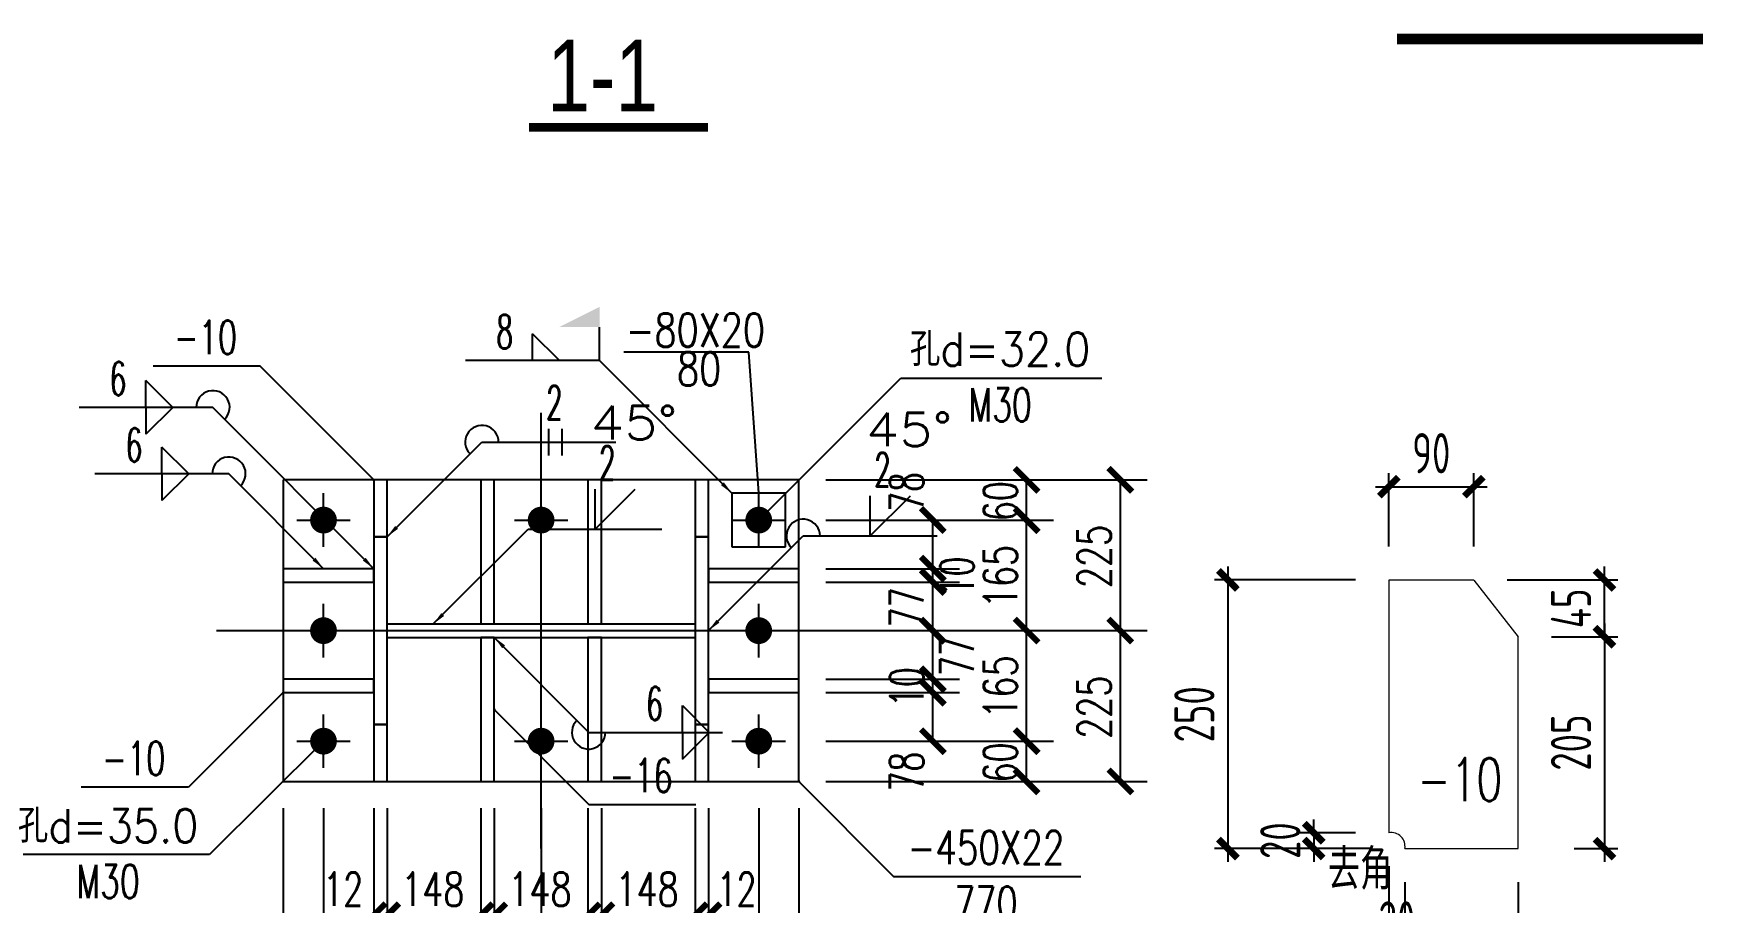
# Model space of a CAD drawing. Extents: x -1389621 to 57380, y -92505 to 283644.
# Drawn here: x -158176 to -143167, y -31817 to -24034 of the extents above; entities that cross this region are included whole.
import ezdxf
from ezdxf.enums import TextEntityAlignment as Align

# ---------------------------------------------------------------- set-up
doc = ezdxf.new("R2010")
doc.units = 0
doc.header["$LTSCALE"] = 100
doc.header["$MEASUREMENT"] = 0
doc.layers.get('0').update_dxf_attribs({"linetype": 'CONTINUOUS'})
doc.layers.get('Defpoints').update_dxf_attribs({"linetype": 'CONTINUOUS'})
for name, color, linetype in [('10', 7, 'CONTINUOUS'), ('20', 2, 'CONTINUOUS'), ('DIM', 3, 'CONTINUOUS'), ('TC', 151, 'CONTINUOUS'), ('TDB_文字', 3, 'CONTINUOUS'), ('TDB_细实线', 1, 'CONTINUOUS'), ('尺寸标注', 253, 'CONTINUOUS'), ('构件号', 1, 'CONTINUOUS'), ('焊缝标注', 253, 'CONTINUOUS'), ('编号标注', 253, 'CONTINUOUS'), ('螺栓孔标注', 253, 'CONTINUOUS'), ('钢板标注', 253, 'CONTINUOUS')]:
    doc.layers.add(name, color=color, linetype=linetype)
doc.layers.add('PUB_TEXT', color=7, linetype='CONTINUOUS', lineweight=15)
doc.styles.add('_HZTXT', font='txt.shx', dxfattribs={"width": 0.7, "bigfont": 'HZTXT.shx'})
doc.styles.get("Standard").update_dxf_attribs({"font": 'txt', "height": 3, "bigfont": 'hztxt'})
doc.styles.add('TDB_仿宋字', font='FSGB2312.ttf', dxfattribs={"width": 0.8})
doc.styles.add('TSSD_Dimension', font='tssdeng.shx', dxfattribs={"width": 0.7, "bigfont": 'hztxt.shx'})
doc.dimstyles.new('TSSD_100_100', dxfattribs={"dimtxt": 300, "dimasz": 100, "dimexe": 100, "dimexo": 250, "dimgap": 100, "dimtad": 1, "dimdec": 0, "dimzin": 0, "dimdsep": 46, "dimtxsty": 'TSSD_Dimension', "dimblk": 'ARCHTICK', "dimblk1": 'ARCHTICK', "dimblk2": 'ARCHTICK', "dimcen": 0, "dimdle": 100, "dimclrt": 7, "dimadec": 0, "dimazin": 0, "dimtfac": 1, "dimtdec": 0, "dimtix": 1, "dimtmove": 2, "dimatfit": 3, "dimfxl": 0, "dimtolj": 1, "dimtzin": 0, "dimarcsym": 0})

# ---------------------------------------------------------------- blocks, each defined once
blk = doc.blocks.new('A$C00386E8C')
at = {"layer": 'TDB_文字', "color": 3, "const_width": 64.1, "elevation": -835.7}
blk.add_lwpolyline([(13540.8, 785.5), (14877.1, 785.5)], dxfattribs=at)
at = {"layer": '构件号', "color": 7, "const_width": 81.1, "elevation": 156.5}
blk.add_lwpolyline([(20020.3, 1444.4), (22306.7, 1444.4)], dxfattribs=at)
at = {"layer": 'TDB_细实线', "style": 'TDB_仿宋字', "width": 0.8}
blk.add_text('1-1', height=534.51, dxfattribs=at).set_placement((13676.7, 903.5, -835.7))
blk = doc.blocks.new('_ArchTick')
at = {"color": 0, "linetype": 'ByBlock'}
blk.add_lwpolyline([(-0.71, -0.71, 0.5, 0.5, 0), (0.71, 0.71, 0.5, 0.5, 0)], format="xyseb", dxfattribs=at)
blk = doc.blocks.new('*D83')
at = {"layer": 'Defpoints', "color": 0, "ltscale": 100}
for p in [(-141900, -55136), (-140924, -55136), (-141569, -55560)]:
    blk.add_point(p, dxfattribs=at)
at = {"layer": 'DIM', "color": 0, "lineweight": -2, "ltscale": 100}
for p, q in [((-141650, -55136), (-140824, -55136)), ((-140924, -55136), (-140924, -55036)), ((-140924, -55560), (-140924, -55136)), ((-141319, -55560), (-140824, -55560)), ((-140924, -55560), (-140924, -55660))]:
    blk.add_line(p, q, dxfattribs=at)
at = {"layer": 'DIM', "color": 0, "lineweight": -2, "ltscale": 100, "xscale": 100, "yscale": 100, "zscale": 100}
for p, rotation in [((-140924, -55136), 270), ((-140924, -55560), 90)]:
    blk.add_blockref('_ArchTick', p, dxfattribs=dict(at, rotation=rotation))
at = {"layer": 'DIM', "color": 7, "ltscale": 100, "insert": (-141174, -55348), "char_height": 300, "attachment_point": 5, "rotation": 90, "style": 'TSSD_Dimension'}
blk.add_mtext('\\A1;45', dxfattribs=at)
blk = doc.blocks.new('*D84')
at = {"layer": 'Defpoints', "color": 0, "ltscale": 100}
for p in [(-142534, -57023), (-141569, -57141), (-141569, -58576)]:
    blk.add_point(p, dxfattribs=at)
at = {"layer": 'DIM', "color": 0, "lineweight": -2, "ltscale": 100}
for p, q in [((-142534, -57273), (-142534, -58676)), ((-141569, -57391), (-141569, -58676)), ((-142634, -58576), (-141469, -58576))]:
    blk.add_line(p, q, dxfattribs=at)
at = {"layer": 'DIM', "color": 0, "lineweight": -2, "ltscale": 100, "xscale": 100, "yscale": 100, "zscale": 100, "rotation": 180}
blk.add_blockref('_ArchTick', (-142534, -58576), dxfattribs=at)
at = {"layer": 'DIM', "color": 0, "lineweight": -2, "ltscale": 100, "xscale": 100, "yscale": 100, "zscale": 100}
blk.add_blockref('_ArchTick', (-141569, -58576), dxfattribs=at)
at = {"layer": 'DIM', "color": 7, "ltscale": 100, "insert": (-142051, -58326), "char_height": 300, "attachment_point": 5, "style": 'TSSD_Dimension'}
blk.add_mtext('\\A1;135', dxfattribs=at)
blk = doc.blocks.new('*D85')
at = {"layer": 'Defpoints', "color": 0, "ltscale": 100}
for p in [(-142534, -57141), (-142415, -57141), (-142534, -57935)]:
    blk.add_point(p, dxfattribs=at)
at = {"layer": 'DIM', "color": 0, "lineweight": -2, "ltscale": 100}
for p, q in [((-142534, -57391), (-142534, -58035)), ((-142415, -57391), (-142415, -58035)), ((-142534, -57935), (-142634, -57935)), ((-142415, -57935), (-142534, -57935)), ((-142415, -57935), (-142315, -57935))]:
    blk.add_line(p, q, dxfattribs=at)
at = {"layer": 'DIM', "color": 0, "lineweight": -2, "ltscale": 100, "xscale": 100, "yscale": 100, "zscale": 100}
blk.add_blockref('_ArchTick', (-142534, -57935), dxfattribs=at)
at = {"layer": 'DIM', "color": 0, "lineweight": -2, "ltscale": 100, "xscale": 100, "yscale": 100, "zscale": 100, "rotation": 180}
blk.add_blockref('_ArchTick', (-142415, -57935), dxfattribs=at)
at = {"layer": 'DIM', "color": 7, "ltscale": 100, "insert": (-142474, -57685), "char_height": 300, "attachment_point": 5, "style": 'TSSD_Dimension'}
blk.add_mtext('\\A1;20', dxfattribs=at)
blk = doc.blocks.new('*D86')
at = {"layer": 'Defpoints', "color": 0, "ltscale": 100}
for p in [(-142534, -57023), (-143095, -57141), (-142703, -57141)]:
    blk.add_point(p, dxfattribs=at)
at = {"layer": 'DIM', "color": 0, "lineweight": -2, "ltscale": 100}
for p, q in [((-142784, -57023), (-143195, -57023)), ((-143095, -57023), (-143095, -56923)), ((-143095, -57023), (-143095, -57141)), ((-142953, -57141), (-143195, -57141)), ((-143095, -57141), (-143095, -57241))]:
    blk.add_line(p, q, dxfattribs=at)
at = {"layer": 'DIM', "color": 0, "lineweight": -2, "ltscale": 100, "xscale": 100, "yscale": 100, "zscale": 100}
for p, rotation in [((-143095, -57023), 270), ((-143095, -57141), 90)]:
    blk.add_blockref('_ArchTick', p, dxfattribs=dict(at, rotation=rotation))
at = {"layer": 'DIM', "color": 7, "ltscale": 100, "insert": (-143345, -57082), "char_height": 300, "attachment_point": 5, "rotation": 90, "style": 'TSSD_Dimension'}
blk.add_mtext('\\A1;20', dxfattribs=at)
blk = doc.blocks.new('*D87')
at = {"layer": 'Defpoints', "color": 0, "ltscale": 100}
for p in [(-141900, -54440), (-142534, -55136), (-141900, -55136)]:
    blk.add_point(p, dxfattribs=at)
at = {"layer": 'DIM', "color": 0, "lineweight": -2, "ltscale": 100}
for p, q in [((-142534, -54886), (-142534, -54340)), ((-141900, -54886), (-141900, -54340)), ((-142634, -54440), (-141800, -54440))]:
    blk.add_line(p, q, dxfattribs=at)
at = {"layer": 'DIM', "color": 0, "lineweight": -2, "ltscale": 100, "xscale": 100, "yscale": 100, "zscale": 100, "rotation": 180}
blk.add_blockref('_ArchTick', (-142534, -54440), dxfattribs=at)
at = {"layer": 'DIM', "color": 0, "lineweight": -2, "ltscale": 100, "xscale": 100, "yscale": 100, "zscale": 100}
blk.add_blockref('_ArchTick', (-141900, -54440), dxfattribs=at)
at = {"layer": 'DIM', "color": 7, "ltscale": 100, "insert": (-142217, -54190), "char_height": 300, "attachment_point": 5, "style": 'TSSD_Dimension'}
blk.add_mtext('\\A1;90', dxfattribs=at)
blk = doc.blocks.new('*D88')
at = {"layer": 'Defpoints', "color": 0, "ltscale": 100}
for p in [(-142534, -55136), (-143736, -57141), (-142415, -57141)]:
    blk.add_point(p, dxfattribs=at)
at = {"layer": 'DIM', "color": 0, "lineweight": -2, "ltscale": 100}
for p, q in [((-142784, -55136), (-143836, -55136)), ((-143736, -55036), (-143736, -57241)), ((-142665, -57141), (-143836, -57141))]:
    blk.add_line(p, q, dxfattribs=at)
at = {"layer": 'DIM', "color": 0, "lineweight": -2, "ltscale": 100, "xscale": 100, "yscale": 100, "zscale": 100}
for p, rotation in [((-143736, -55136), 90), ((-143736, -57141), 270)]:
    blk.add_blockref('_ArchTick', p, dxfattribs=dict(at, rotation=rotation))
at = {"layer": 'DIM', "color": 7, "ltscale": 100, "insert": (-143986, -56139), "char_height": 300, "attachment_point": 5, "rotation": 90, "style": 'TSSD_Dimension'}
blk.add_mtext('\\A1;250', dxfattribs=at)
blk = doc.blocks.new('*D89')
at = {"layer": 'Defpoints', "color": 0, "ltscale": 100}
for p in [(-141569, -55560), (-141399, -57141), (-140924, -57141)]:
    blk.add_point(p, dxfattribs=at)
at = {"layer": 'DIM', "color": 0, "lineweight": -2, "ltscale": 100}
for p, q in [((-140924, -55460), (-140924, -57241)), ((-141319, -55560), (-140824, -55560)), ((-141149, -57141), (-140824, -57141))]:
    blk.add_line(p, q, dxfattribs=at)
at = {"layer": 'DIM', "color": 0, "lineweight": -2, "ltscale": 100, "xscale": 100, "yscale": 100, "zscale": 100}
for p, rotation in [((-140924, -55560), 90), ((-140924, -57141), 270)]:
    blk.add_blockref('_ArchTick', p, dxfattribs=dict(at, rotation=rotation))
at = {"layer": 'DIM', "color": 7, "ltscale": 100, "insert": (-141174, -56350), "char_height": 300, "attachment_point": 5, "rotation": 90, "style": 'TSSD_Dimension'}
blk.add_mtext('\\A1;205', dxfattribs=at)
blk = doc.blocks.new('A$C60932FF5')
at = {"layer": '10'}
for p, q in [((13630.4, 4000.1), (13630.4, 7250.1)), ((12005.4, 6250.1), (12005.4, 6650.1)), ((13630.4, 6250.1), (13630.4, 6650.1)), ((15255.4, 6250.1), (15255.4, 6650.1)), ((11805.4, 6450.1), (12205.4, 6450.1)), ((13430.4, 6450.1), (13830.4, 6450.1)), ((15055.4, 6450.1), (15455.4, 6450.1)), ((12005.4, 5425.1), (12005.4, 5825.1)), ((15255.4, 5425.1), (15255.4, 5825.1)), ((11205.4, 5625.1), (16055.4, 5625.1)), ((11805.4, 5625.1), (12205.4, 5625.1)), ((15055.4, 5625.1), (15455.4, 5625.1)), ((12005.4, 4600.1), (12005.4, 5000.1)), ((13630.4, 4600.1), (13630.4, 5000.1)), ((15255.4, 4600.1), (15255.4, 5000.1)), ((11805.4, 4800.1), (12205.4, 4800.1)), ((13430.4, 4800.1), (13830.4, 4800.1)), ((15055.4, 4800.1), (15455.4, 4800.1))]:
    blk.add_line(p, q, dxfattribs=at)
at = {"layer": '10', "color": 3}
for p, q in [((12480.4, 6325.1), (12380.4, 6325.1)), ((12380.4, 6325.1), (12380.4, 4925.1)), ((12480.4, 4925.1), (12480.4, 6325.1)), ((14880.4, 6325.1), (14780.4, 6325.1)), ((14780.4, 6325.1), (14780.4, 4925.1)), ((14880.4, 4925.1), (14880.4, 6325.1)), ((12480.4, 5675.1), (14780.4, 5675.1)), ((12480.4, 5575.1), (14780.4, 5575.1)), ((12380.4, 4925.1), (12480.4, 4925.1)), ((14780.4, 4925.1), (14880.4, 4925.1))]:
    blk.add_line(p, q, dxfattribs=at)
at = {"layer": '10', "const_width": 100}
for points in [[(12055.4, 6450.1, 1), (11955.4, 6450.1, 1), (12055.4, 6450.1, 1)], [(13680.4, 6450.1, 1), (13580.4, 6450.1, 1), (13680.4, 6450.1, 1)], [(15305.4, 6450.1, 1), (15205.4, 6450.1, 1), (15305.4, 6450.1, 1)], [(12055.4, 5625.1, 1), (11955.4, 5625.1, 1), (12055.4, 5625.1, 1)], [(15305.4, 5625.1, 1), (15205.4, 5625.1, 1), (15305.4, 5625.1, 1)], [(12055.4, 4800.1, 1), (11955.4, 4800.1, 1), (12055.4, 4800.1, 1)], [(13680.4, 4800.1, 1), (13580.4, 4800.1, 1), (13680.4, 4800.1, 1)], [(15305.4, 4800.1, 1), (15205.4, 4800.1, 1), (15305.4, 4800.1, 1)]]:
    blk.add_lwpolyline(points, format="xyb", dxfattribs=at)
at = {"layer": '20'}
for p, q in [((15555.4, 6750.1), (11705.4, 6750.1)), ((11705.4, 6750.1), (11705.4, 4500.1)), ((12480.4, 6750.1), (12380.4, 6750.1)), ((12380.4, 6750.1), (12380.4, 6325.1)), ((12480.4, 6325.1), (12480.4, 6750.1)), ((13280.4, 6750.1), (13180.4, 6750.1)), ((13180.4, 6750.1), (13180.4, 5675.1)), ((13280.4, 5675.1), (13280.4, 6750.1)), ((14080.4, 6750.1), (13980.4, 6750.1)), ((13980.4, 6750.1), (13980.4, 5675.1)), ((14080.4, 5675.1), (14080.4, 6750.1)), ((14880.4, 6750.1), (14780.4, 6750.1)), ((14780.4, 6750.1), (14780.4, 6325.1)), ((14880.4, 6325.1), (14880.4, 6750.1)), ((15455.4, 6650.1), (15055.4, 6650.1)), ((15055.4, 6650.1), (15055.4, 6250.1)), ((15455.4, 6250.1), (15455.4, 6650.1)), ((15555.4, 4500.1), (15555.4, 6750.1)), ((12380.4, 6325.1), (12480.4, 6325.1)), ((14780.4, 6325.1), (14880.4, 6325.1)), ((15055.4, 6250.1), (15455.4, 6250.1)), ((12380.4, 6087.6), (11705.4, 6087.6)), ((11705.4, 6087.6), (11705.4, 5987.6)), ((12380.4, 5987.6), (12380.4, 6087.6)), ((15555.4, 6087.6), (14880.4, 6087.6)), ((14880.4, 6087.6), (14880.4, 5987.6)), ((15555.4, 5987.6), (15555.4, 6087.6)), ((11705.4, 5987.6), (12380.4, 5987.6)), ((14880.4, 5987.6), (15555.4, 5987.6)), ((13180.4, 5675.1), (13280.4, 5675.1)), ((13980.4, 5675.1), (14080.4, 5675.1)), ((13280.4, 5575.1), (13180.4, 5575.1)), ((13180.4, 5575.1), (13180.4, 4500.1)), ((13280.4, 4500.1), (13280.4, 5575.1)), ((14080.4, 5575.1), (13980.4, 5575.1)), ((13980.4, 5575.1), (13980.4, 4500.1)), ((14080.4, 4500.1), (14080.4, 5575.1)), ((12380.4, 5262.6), (11705.4, 5262.6)), ((11705.4, 5262.6), (11705.4, 5162.6)), ((12380.4, 5162.6), (12380.4, 5262.6)), ((15555.4, 5262.6), (14880.4, 5262.6)), ((14880.4, 5262.6), (14880.4, 5162.6)), ((15555.4, 5162.6), (15555.4, 5262.6)), ((11705.4, 5162.6), (12380.4, 5162.6)), ((14880.4, 5162.6), (15555.4, 5162.6)), ((12480.4, 4925.1), (12380.4, 4925.1)), ((12380.4, 4925.1), (12380.4, 4500.1)), ((12480.4, 4500.1), (12480.4, 4925.1)), ((14880.4, 4925.1), (14780.4, 4925.1)), ((14780.4, 4925.1), (14780.4, 4500.1)), ((14880.4, 4500.1), (14880.4, 4925.1)), ((11705.4, 4500.1), (15555.4, 4500.1)), ((12380.4, 4500.1), (12480.4, 4500.1)), ((13180.4, 4500.1), (13280.4, 4500.1)), ((13980.4, 4500.1), (14080.4, 4500.1)), ((14780.4, 4500.1), (14880.4, 4500.1))]:
    blk.add_line(p, q, dxfattribs=at)
at = {"layer": 'PUB_TEXT'}
for p, q in [((19960.8, 6003, 212.1), (19960.8, 4116.3, 212.1)), ((20594.2, 6003, 212.1), (19960.8, 6003, 212.1)), ((20594.2, 6003, 212.1), (20925.7, 5579.4, 212.1)), ((20925.7, 3998.5, 212.1), (20925.7, 5579.4, 212.1)), ((20079.8, 3998.5, 212.1), (20925.7, 3998.5, 212.1))]:
    blk.add_line(p, q, dxfattribs=at)
blk.add_arc((19978.7, 4015.4, 212.1), 102.5, 350.50542, 100.03971, dxfattribs=at)
at = {"layer": '尺寸标注'}
for p, q in [((15755.4, 6750.1), (17455.4, 6750.1)), ((15755.4, 6750.1), (18155.4, 6750.1)), ((17255.4, 6450.1), (17255.4, 6750.1)), ((17955.4, 5625.1), (17955.4, 6750.1)), ((15755.4, 6450.1), (16755.4, 6450.1)), ((15755.4, 6450.1), (17455.4, 6450.1)), ((15755.4, 6450.1), (17455.4, 6450.1)), ((16555.4, 6087.6), (16555.4, 6450.1)), ((17255.4, 5625.1), (17255.4, 6450.1)), ((15755.4, 6087.6), (16755.4, 6087.6)), ((15755.4, 6087.6), (16755.4, 6087.6)), ((16555.4, 5987.6), (16555.4, 6087.6)), ((15755.4, 5987.6), (16755.4, 5987.6)), ((15755.4, 5987.6), (16755.4, 5987.6)), ((16555.4, 5625.1), (16555.4, 5987.6)), ((15755.4, 5625.1), (16755.4, 5625.1)), ((15755.4, 5625.1), (16755.4, 5625.1)), ((15755.4, 5625.1), (17455.4, 5625.1)), ((15755.4, 5625.1), (17455.4, 5625.1)), ((15755.4, 5625.1), (18155.4, 5625.1)), ((15755.4, 5625.1), (18155.4, 5625.1)), ((16555.4, 5262.6), (16555.4, 5625.1)), ((17255.4, 4800.1), (17255.4, 5625.1)), ((17955.4, 4500.1), (17955.4, 5625.1)), ((15755.4, 5262.6), (16755.4, 5262.6)), ((15755.4, 5262.6), (16755.4, 5262.6)), ((16555.4, 5162.6), (16555.4, 5262.6)), ((15755.4, 5162.6), (16755.4, 5162.6)), ((15755.4, 5162.6), (16755.4, 5162.6)), ((16555.4, 4800.1), (16555.4, 5162.6)), ((15755.4, 4800.1), (16755.4, 4800.1)), ((15755.4, 4800.1), (17455.4, 4800.1)), ((15755.4, 4800.1), (17455.4, 4800.1)), ((17255.4, 4500.1), (17255.4, 4800.1)), ((15755.4, 4500.1), (17455.4, 4500.1)), ((15755.4, 4500.1), (18155.4, 4500.1)), ((11705.4, 4300.1), (11705.4, 2600.1)), ((11705.4, 4300.1), (11705.4, 1900.1)), ((12005.4, 4300.1), (12005.4, 2600.1)), ((12005.4, 4300.1), (12005.4, 2600.1)), ((12380.4, 4300.1), (12380.4, 3300.1)), ((12480.4, 4300.1), (12480.4, 3300.1)), ((12480.4, 4300.1), (12480.4, 3300.1)), ((13180.4, 4300.1), (13180.4, 3300.1)), ((13180.4, 4300.1), (13180.4, 3300.1)), ((13280.4, 4300.1), (13280.4, 3300.1)), ((13280.4, 4300.1), (13280.4, 3300.1)), ((13630.4, 4300.1), (13630.4, 2600.1)), ((13630.4, 4300.1), (13630.4, 2600.1)), ((13630.4, 4300.1), (13630.4, 1900.1)), ((13630.4, 4300.1), (13630.4, 1900.1)), ((13980.4, 4300.1), (13980.4, 3300.1)), ((13980.4, 4300.1), (13980.4, 3300.1)), ((14080.4, 4300.1), (14080.4, 3300.1)), ((14080.4, 4300.1), (14080.4, 3300.1)), ((14780.4, 4300.1), (14780.4, 3300.1)), ((14780.4, 4300.1), (14780.4, 3300.1)), ((14880.4, 4300.1), (14880.4, 3300.1)), ((15255.4, 4300.1), (15255.4, 2600.1)), ((15255.4, 4300.1), (15255.4, 2600.1)), ((15555.4, 4300.1), (15555.4, 2600.1)), ((15555.4, 4300.1), (15555.4, 1900.1))]:
    blk.add_line(p, q, dxfattribs=at)
at = {"layer": '尺寸标注', "const_width": 45}
for points in [[(17167, 6838.5), (17343.8, 6661.7)], [(17867, 6838.5), (18043.8, 6661.7)], [(16467, 6538.5), (16643.8, 6361.7)], [(17167, 6538.5), (17343.8, 6361.7)], [(17167, 6538.5), (17343.8, 6361.7)], [(16467, 6176), (16643.8, 5999.2)], [(16467, 6176), (16643.8, 5999.2)], [(16467, 6076), (16643.8, 5899.2)], [(16467, 6076), (16643.8, 5899.2)], [(16467, 5713.5), (16643.8, 5536.7)], [(16467, 5713.5), (16643.8, 5536.7)], [(17167, 5713.5), (17343.8, 5536.7)], [(17167, 5713.5), (17343.8, 5536.7)], [(17867, 5713.5), (18043.8, 5536.7)], [(17867, 5713.5), (18043.8, 5536.7)], [(16467, 5351), (16643.8, 5174.2)], [(16467, 5351), (16643.8, 5174.2)], [(16467, 5251), (16643.8, 5074.2)], [(16467, 5251), (16643.8, 5074.2)], [(16467, 4888.5), (16643.8, 4711.7)], [(17167, 4888.5), (17343.8, 4711.7)], [(17167, 4888.5), (17343.8, 4711.7)], [(17167, 4588.5), (17343.8, 4411.7)], [(17867, 4588.5), (18043.8, 4411.7)], [(12292, 3411.7), (12468.8, 3588.5)], [(12392, 3411.7), (12568.8, 3588.5)], [(12392, 3411.7), (12568.8, 3588.5)], [(13092, 3411.7), (13268.8, 3588.5)], [(13092, 3411.7), (13268.8, 3588.5)], [(13192, 3411.7), (13368.8, 3588.5)], [(13192, 3411.7), (13368.8, 3588.5)], [(13892, 3411.7), (14068.8, 3588.5)], [(13892, 3411.7), (14068.8, 3588.5)], [(13992, 3411.7), (14168.8, 3588.5)], [(13992, 3411.7), (14168.8, 3588.5)], [(14692, 3411.7), (14868.8, 3588.5)], [(14692, 3411.7), (14868.8, 3588.5)], [(14792, 3411.7), (14968.8, 3588.5)]]:
    blk.add_lwpolyline(points, dxfattribs=at)
at = {"layer": '焊缝标注'}
for p, q in [((14066.6, 7641.2), (14066.6, 7891.2)), ((13766.6, 7641.2), (13566.6, 7841.2)), ((13566.6, 7641.2), (13566.6, 7841.2)), ((14066.6, 7641.2), (13066.6, 7641.2)), ((15055.4, 6650.1), (14066.6, 7641.2)), ((10879.8, 7291.1), (10679.8, 7491.1)), ((10679.8, 7291.1), (10679.8, 7491.1)), ((11179.8, 7291.1), (10179.8, 7291.1)), ((10879.8, 7291.1), (10679.8, 7091.1)), ((10679.8, 7291.1), (10679.8, 7091.1)), ((12380.4, 6087.6), (11179.8, 7291.1)), ((13687.8, 6931.9), (13687.8, 7131.9)), ((13787.8, 6931.9), (13787.8, 7131.9)), ((12480.4, 6325.1), (13187.8, 7031.9)), ((13187.8, 7031.9), (14187.8, 7031.9)), ((10999.1, 6795.6), (10799.1, 6995.6)), ((10799.1, 6795.6), (10799.1, 6995.6)), ((11299.1, 6795.6), (10299.1, 6795.6)), ((10999.1, 6795.6), (10799.1, 6595.6)), ((10799.1, 6795.6), (10799.1, 6595.6)), ((12005.4, 6087.6), (11299.1, 6795.6)), ((14032.8, 6381.9), (14032.8, 6681.9)), ((14032.8, 6381.9), (14332.8, 6681.9)), ((16087.8, 6331.9), (16087.8, 6631.9)), ((16087.8, 6331.9), (16387.8, 6631.9)), ((12825.4, 5675.1), (13532.8, 6381.9)), ((13532.8, 6381.9), (14532.8, 6381.9)), ((14880.4, 5625.1), (15587.8, 6331.9)), ((15587.8, 6331.9), (16587.8, 6331.9)), ((13280.4, 5575.1), (13985.5, 4866)), ((14685.5, 5066), (14885.5, 4866)), ((14685.5, 4866), (14685.5, 5066)), ((13985.5, 4866), (14985.5, 4866)), ((14685.5, 4666), (14885.5, 4866)), ((14685.5, 4866), (14685.5, 4666))]:
    blk.add_line(p, q, dxfattribs=at)
for centre, start, end in [((11179.8, 7291.1), 314.93155, 180.00001), ((13187.8, 7031.9), 0, 224.97719), ((11299.1, 6795.6), 314.93155, 180.00001), ((15587.8, 6331.9), 0, 224.97719), ((13985.5, 4866), 134.84033, 0)]:
    blk.add_arc(centre, 125, start, end, dxfattribs=at)
for points in [[(14066.6, 7891.2), (13766.6, 7891.2), (14066.6, 8041.2)], [(15055.4, 6650.1), (14995.4, 6731.5), (14974.2, 6710.3)], [(12480.4, 6325.1), (12561.8, 6385.2), (12540.5, 6406.4)], [(12005.4, 6087.6), (11945.4, 6169), (11924.2, 6147.8)], [(12380.4, 6087.6), (12320.4, 6169), (12299.2, 6147.8)], [(12825.4, 5675.1), (12906.8, 5735.2), (12885.6, 5756.4)], [(14880.4, 5625.1), (14961.8, 5685.2), (14940.5, 5706.4)], [(13280.4, 5575.1), (13340.3, 5493.6), (13361.6, 5514.8)]]:
    blk.add_solid(points, dxfattribs=at)
at = {"layer": '编号标注', "const_width": 10}
blk.add_lwpolyline([(15260.4, 6650.1, 1), (15250.4, 6650.1, 1), (15260.4, 6650.1, 1)], format="xyb", dxfattribs=at)
at = {"layer": '螺栓孔标注', "color": 253, "linetype": 'ByBlock'}
for p, q in [((15180.9, 7703.2, 1411.8), (14248.3, 7703.2, 1411.8)), ((15255.4, 6650.1), (15180.9, 7703.2, 1411.8))]:
    blk.add_line(p, q, dxfattribs=at)
at = {"layer": '螺栓孔标注'}
for p, q in [((15255.4, 6450.1), (16316.5, 7510.4)), ((16316.5, 7510.4), (17816.5, 7510.4)), ((12005.4, 4800.1), (11155.2, 3953.3)), ((11155.2, 3953.3), (9655.2, 3953.3))]:
    blk.add_line(p, q, dxfattribs=at)
at = {"layer": '螺栓孔标注', "const_width": 10}
for points in [[(15260.4, 6450.1, 1), (15250.4, 6450.1, 1), (15260.4, 6450.1, 1)], [(12010.4, 4800.1, 1), (12000.4, 4800.1, 1), (12010.4, 4800.1, 1)]]:
    blk.add_lwpolyline(points, format="xyb", dxfattribs=at)
at = {"layer": '钢板标注'}
for p, q in [((11532.9, 7599.7), (10732.9, 7599.7)), ((12380.4, 6750.1), (11532.9, 7599.7)), ((11705.4, 5162.6), (10996.9, 4456.9)), ((13280.4, 5037.6), (13985.5, 4328.5)), ((10996.9, 4456.9), (10196.9, 4456.9)), ((15555.4, 4500.1), (16260.5, 3791)), ((13985.5, 4328.5), (14785.5, 4328.5)), ((16260.5, 3791), (17660.5, 3791))]:
    blk.add_line(p, q, dxfattribs=at)
at = {"layer": '钢板标注', "const_width": 10}
for points in [[(12385.4, 6750.1, 1), (12375.4, 6750.1, 1), (12385.4, 6750.1, 1)], [(11710.4, 5162.6, 1), (11700.4, 5162.6, 1), (11710.4, 5162.6, 1)], [(13285.4, 5037.6, 1), (13275.4, 5037.6, 1), (13285.4, 5037.6, 1)], [(15560.4, 4500.1, 1), (15550.4, 4500.1, 1), (15560.4, 4500.1, 1)]]:
    blk.add_lwpolyline(points, format="xyb", dxfattribs=at)
at = {"layer": 'PUB_TEXT', "style": '_HZTXT', "width": 0.7}
blk.add_text('-10', height=320.55, dxfattribs=at).set_placement((20172.3, 4353.4, 366))
at = {"layer": 'TC', "color": 7, "style": '_HZTXT', "width": 0.8}
blk.add_text('去角', height=300.5, dxfattribs=at).set_placement((19504.7, 3692.6, 212.1))
at = {"layer": '尺寸标注'}
for s, width, p, p2 in [('78', 0.91, (16485.4, 6511.4), (16485.4, 6808.9)), ('60', 0.91, (17185.4, 6442.6), (17185.4, 6740.1)), ('225', 0.91, (17885.4, 5942.6), (17885.4, 6415.1)), ('10', 1.031333, (16860.4, 5880.1), (16860.4, 6177.6)), ('165', 0.9828, (17185.4, 5792.6), (17185.4, 6265.1)), ('77', 0.91, (16485.4, 5648.9), (16485.4, 5946.4)), ('77', 0.91, (16860.4, 5286.4), (16860.4, 5583.9)), ('165', 0.9828, (17185.4, 4967.6), (17185.4, 5440.1)), ('10', 1.031333, (16485.4, 5055.1), (16485.4, 5352.6)), ('225', 0.91, (17885.4, 4817.6), (17885.4, 5290.1)), ('60', 0.91, (17185.4, 4492.6), (17185.4, 4790.1)), ('78', 0.91, (16485.4, 4423.9), (16485.4, 4721.4))]:
    blk.add_text(s, height=250, rotation=90, dxfattribs=dict(at, width=width)).set_placement(p, p2, align=Align.FIT)
for s, width, p, p2 in [('12', 1.031346, (12004.2, 3570.1), (12301.7, 3570.1)), ('148', 0.982808, (12585.4, 3570.1), (13057.9, 3570.1)), ('148', 0.982808, (13385.4, 3570.1), (13857.9, 3570.1)), ('148', 0.982808, (14185.4, 3570.1), (14657.9, 3570.1)), ('12', 1.031346, (14941.7, 3570.1), (15239.2, 3570.1))]:
    blk.add_text(s, height=250, dxfattribs=dict(at, width=width)).set_placement(p, p2, align=Align.FIT)
at = {"layer": '焊缝标注'}
for s, width, p, p2 in [('8', 0.909982, (13296.6, 7731.2), (13419.1, 7731.2)), ('6', 0.97998, (10409.8, 7381.1), (10532.3, 7381.1)), ('2', 0.909982, (13667.8, 7201.9), (13790.3, 7201.9)), ('45°', 1.268124, (14000.3, 7051.9), (14647.8, 7051.9)), ('6', 0.980029, (10529.1, 6885.6), (10651.7, 6885.6)), ('45°', 1.268112, (16055.3, 7001.9), (16702.8, 7001.9)), ('2', 0.910027, (14062.8, 6751.9), (14185.3, 6751.9)), ('2', 0.909982, (16117.8, 6701.9), (16240.3, 6701.9)), ('6', 0.980029, (14415.5, 4956), (14538, 4956))]:
    blk.add_text(s, height=250, dxfattribs=dict(at, width=width)).set_placement(p, p2, align=Align.FIT)
at = {"layer": '螺栓孔标注', "width": 0.768817}
for s, p in [('-80X20', (14262.9, 7742.8, 1411.8)), ('80', (14645.1, 7453.7, 1411.8))]:
    blk.add_text(s, height=250.28, dxfattribs=at).set_placement(p)
at = {"layer": '螺栓孔标注'}
for s, width, p, p2 in [('孔d=32.0', 1.038072, (16384, 7600.4), (17731.5, 7600.4)), ('M30', 0.847237, (16821.5, 7185.4), (17294, 7185.4)), ('孔d=35.0', 1.038072, (9722.7, 4043.3), (11070.2, 4043.3)), ('M30', 0.847237, (10160.2, 3628.3), (10632.7, 3628.3))]:
    blk.add_text(s, height=250, dxfattribs=dict(at, width=width)).set_placement(p, p2, align=Align.FIT)
at = {"layer": '钢板标注'}
for s, width, p, p2 in [('-10', 0.877507, (10887.9, 7689.7), (11360.4, 7689.7)), ('-10', 0.877507, (10351.9, 4546.9), (10824.4, 4546.9)), ('-16', 0.893461, (14140.5, 4418.5), (14613, 4418.5)), ('-450X22', 0.871003, (16365.5, 3881), (17538, 3881)), ('770', 0.910007, (16715.5, 3466), (17188, 3466))]:
    blk.add_text(s, height=250, dxfattribs=dict(at, width=width)).set_placement(p, p2, align=Align.FIT)
at = {"layer": 'DIM', "ltscale": 100}
for base, p1, p2, text, picture, middle in [((20594.2, 6699.1, 212.1), (19960.8, 6003, 212.1), (20594.2, 6003, 212.1), '90', '*D87', (20277.5, 6949.1, 212.1)), ((20925.7, 2563.9, 212.1), (19960.8, 4116.3, 212.1), (20925.7, 3998.5, 212.1), '135', '*D84', (20443.2, 2813.9, 212.1)), ((19960.8, 3204.3, 212.1), (20079.8, 3998.5, 212.1), (19960.8, 3998.5, 212.1), '20', '*D85', (20020.3, 3454.3, 212.1))]:
    dim = blk.add_linear_dim(base=base, p1=p1, p2=p2, text=text, dimstyle='TSSD_100_100', dxfattribs=at)
    dim.commit()
    dim.dimension.update_dxf_attribs({"geometry": picture, "text_midpoint": middle, "insert": (162494.4, 61139.5)})
for base, p1, p2, text, picture, middle in [((18758.7, 3998.5, 212.1), (19960.8, 6003, 212.1), (20079.8, 3998.5, 212.1), '250', '*D88', (18508.7, 5000.7, 212.1)), ((21570.6, 6003, 212.1), (20925.7, 5579.4, 212.1), (20594.2, 6003, 212.1), '45', '*D83', (21320.6, 5791.2, 212.1)), ((21570.6, 3998.5, 212.1), (20925.7, 5579.4, 212.1), (21095.2, 3998.5, 212.1), '205', '*D89', (21320.6, 4789, 212.1)), ((19399.8, 3998.5, 212.1), (19960.8, 4116.3, 212.1), (19791.3, 3998.5, 212.1), '20', '*D86', (19149.8, 4057.4, 212.1))]:
    dim = blk.add_linear_dim(base=base, p1=p1, p2=p2, angle=90, text=text, dimstyle='TSSD_100_100', dxfattribs=at)
    dim.commit()
    dim.dimension.update_dxf_attribs({"geometry": picture, "text_midpoint": middle, "insert": (162494.4, 61139.5)})

msp = doc.modelspace()

# ---------------------------------------------------------------- block references
at = {"ltscale": 100, "xscale": 1.2, "yscale": 1.2, "zscale": 1.2}
for name, p in [('A$C00386E8C', (-169983.497, -25816.4)), ('A$C60932FF5', (-169983.497, -36132.582))]:
    msp.add_blockref(name, p, dxfattribs=at)

doc.saveas('drawing.dxf')
